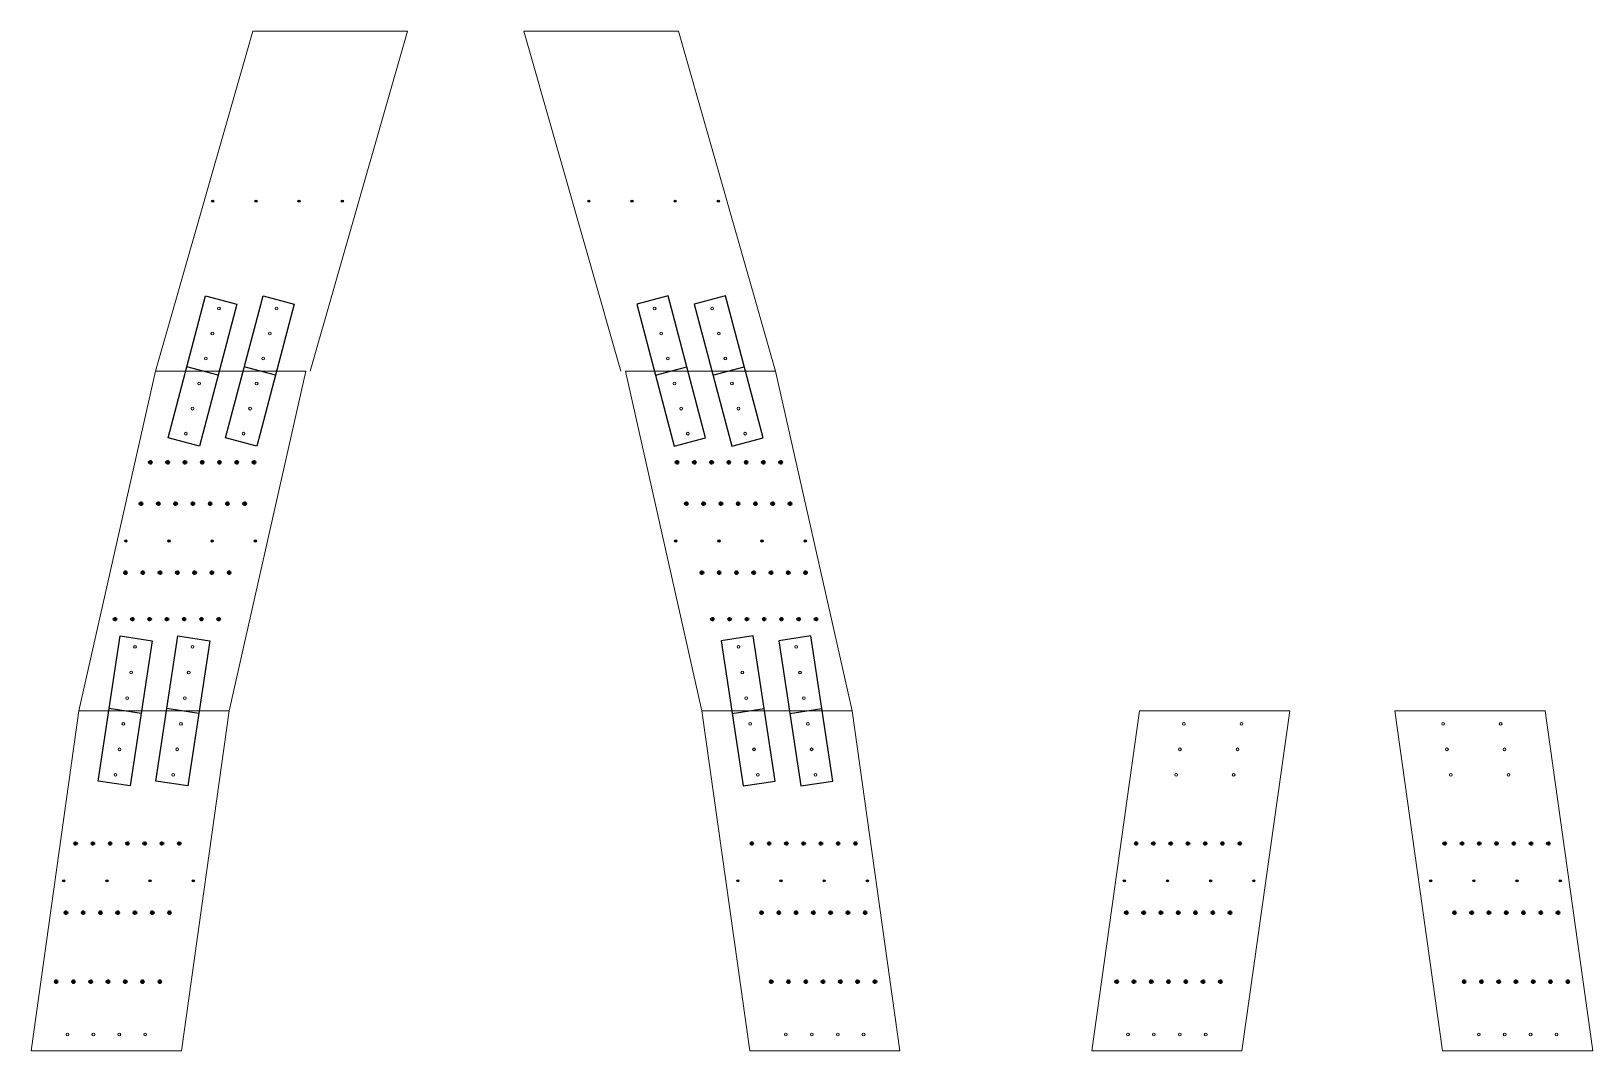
# Model space of a CAD drawing. Header units: inches. Extents: x 12 to 373, y 5 to 241.
import ezdxf

# ---------------------------------------------------------------- set-up
doc = ezdxf.new("R2010")
doc.units = ezdxf.units.IN
doc.header["$MEASUREMENT"] = 0
doc.header["$PDMODE"] = 32
doc.header["$PDSIZE"] = 0.51
doc.layers.add('.Joint Indication', color=4, linetype='Continuous')
doc.layers.add('half drill', color=200, linetype='Continuous')
doc.layers.add('Drilling', color=3, linetype='Continuous', lineweight=13)
doc.layers.add('Engrave', color=4, linetype='Continuous', lineweight=50)

# ---------------------------------------------------------------- blocks, each defined once
blk = doc.blocks.new('SW_CENTERMARKSYMBOL_1')
at = {"color": 0, "linetype": 'Continuous', "lineweight": 0}
for p, q in [((-0.1, 0), (-0.19, 0)), ((0, 0), (-0.1, 0)), ((0, 0.1), (0, 0.19)), ((0, 0), (0, 0.1)), ((0, 0), (0, -0.1)), ((0, 0), (0.1, 0)), ((0.1, 0), (0.19, 0)), ((0, -0.1), (0, -0.19))]:
    blk.add_line(p, q, dxfattribs=at)
blk = doc.blocks.new('SW_CENTERMARKSYMBOL_2')
at = {"color": 0, "linetype": 'Continuous', "lineweight": 0}
for p, q in [((-0.1, 0), (-0.19, 0)), ((0, 0), (-0.1, 0)), ((0, 0.1), (0, 0.19)), ((0, 0), (0, 0.1)), ((0, 0), (0, -0.1)), ((0, 0), (0.1, 0)), ((0.1, 0), (0.19, 0)), ((0, -0.1), (0, -0.19))]:
    blk.add_line(p, q, dxfattribs=at)
blk = doc.blocks.new('SW_CENTERMARKSYMBOL_3')
at = {"color": 0, "linetype": 'Continuous', "lineweight": 0}
for p, q in [((-0.1, 0), (-0.19, 0)), ((0, 0), (-0.1, 0)), ((0, 0.1), (0, 0.19)), ((0, 0), (0, 0.1)), ((0, 0), (0, -0.1)), ((0, 0), (0.1, 0)), ((0.1, 0), (0.19, 0)), ((0, -0.1), (0, -0.19))]:
    blk.add_line(p, q, dxfattribs=at)
blk = doc.blocks.new('*U44')
at = {"layer": 'Engrave'}
blk.add_point((0, 0), dxfattribs=at)
blk = doc.blocks.new('*U45')
at = {"layer": 'Engrave', "color": 0, "linetype": 'ByBlock', "lineweight": -2, "transparency": 16777216}
for p in [(-24, 0), (-20, 0), (-16, 0), (-12, 0), (-8, 0), (-4, 0), (0, 0)]:
    blk.add_blockref('*U44', p, dxfattribs=at)
blk = doc.blocks.new('*U46')
at = {"layer": 'Engrave'}
blk.add_point((0, 0), dxfattribs=at)
blk = doc.blocks.new('*U47')
at = {"layer": 'Engrave', "color": 0, "linetype": 'ByBlock', "lineweight": -2, "transparency": 16777216}
for p in [(-24, 0), (-20, 0), (-16, 0), (-12, 0), (-8, 0), (-4, 0), (0, 0)]:
    blk.add_blockref('*U46', p, dxfattribs=at)
blk = doc.blocks.new('*U48')
at = {"layer": 'Engrave'}
blk.add_point((0, 0), dxfattribs=at)
blk = doc.blocks.new('*U49')
at = {"layer": 'Engrave', "color": 0, "linetype": 'ByBlock', "lineweight": -2, "transparency": 16777216}
for p in [(-24, 0), (-20, 0), (-16, 0), (-12, 0), (-8, 0), (-4, 0), (0, 0)]:
    blk.add_blockref('*U48', p, dxfattribs=at)
blk = doc.blocks.new('*U50')
at = {"layer": 'Engrave'}
blk.add_point((0, 0), dxfattribs=at)
blk = doc.blocks.new('*U51')
at = {"layer": 'Engrave', "color": 0, "linetype": 'ByBlock', "lineweight": -2, "transparency": 16777216}
for p in [(-24, 0), (-20, 0), (-16, 0), (-12, 0), (-8, 0), (-4, 0), (0, 0)]:
    blk.add_blockref('*U50', p, dxfattribs=at)
blk = doc.blocks.new('*U52')
at = {"layer": 'Engrave'}
blk.add_point((0, 0), dxfattribs=at)
blk = doc.blocks.new('*U53')
at = {"layer": 'Engrave', "color": 0, "linetype": 'ByBlock', "lineweight": -2, "transparency": 16777216}
for p in [(-24, 0), (-20, 0), (-16, 0), (-12, 0), (-8, 0), (-4, 0), (0, 0)]:
    blk.add_blockref('*U52', p, dxfattribs=at)
blk = doc.blocks.new('*U54')
at = {"layer": 'Engrave'}
blk.add_point((0, 0), dxfattribs=at)
blk = doc.blocks.new('*U55')
at = {"layer": 'Engrave', "color": 0, "linetype": 'ByBlock', "lineweight": -2, "transparency": 16777216}
for p in [(-24, 0), (-20, 0), (-16, 0), (-12, 0), (-8, 0), (-4, 0), (0, 0)]:
    blk.add_blockref('*U54', p, dxfattribs=at)
blk = doc.blocks.new('*U56')
at = {"layer": 'Engrave'}
blk.add_point((0, 0), dxfattribs=at)
blk = doc.blocks.new('*U57')
at = {"layer": 'Engrave', "color": 0, "linetype": 'ByBlock', "lineweight": -2, "transparency": 16777216}
for p in [(-24, 0), (-20, 0), (-16, 0), (-12, 0), (-8, 0), (-4, 0), (0, 0)]:
    blk.add_blockref('*U56', p, dxfattribs=at)
blk = doc.blocks.new('*U58')
at = {"layer": 'half drill'}
blk.add_point((0, 0), dxfattribs=at)
blk = doc.blocks.new('*U59')
at = {"layer": 'half drill', "color": 0, "linetype": 'ByBlock', "lineweight": -2, "transparency": 16777216}
for p in [(-30, 0), (-20, 0), (-10, 0), (0, 0)]:
    blk.add_blockref('*U58', p, dxfattribs=at)
blk = doc.blocks.new('*U60')
at = {"layer": 'half drill'}
blk.add_point((0, 0), dxfattribs=at)
blk = doc.blocks.new('*U61')
at = {"layer": 'half drill', "color": 0, "linetype": 'ByBlock', "lineweight": -2, "transparency": 16777216}
for p in [(-30, 0), (-20, 0), (-10, 0), (0, 0)]:
    blk.add_blockref('*U60', p, dxfattribs=at)
blk = doc.blocks.new('*U62')
at = {"layer": 'half drill'}
blk.add_point((0, 0), dxfattribs=at)
blk = doc.blocks.new('*U63')
at = {"layer": 'half drill', "color": 0, "linetype": 'ByBlock', "lineweight": -2, "transparency": 16777216}
for p in [(-30, 0), (-20, 0), (-10, 0), (0, 0)]:
    blk.add_blockref('*U62', p, dxfattribs=at)
blk = doc.blocks.new('*U72')
at = {"layer": 'Engrave'}
blk.add_point((0, 0), dxfattribs=at)
blk = doc.blocks.new('*U73')
at = {"layer": 'Engrave', "color": 0, "linetype": 'ByBlock', "lineweight": -2, "transparency": 16777216}
for p in [(-24, 0), (-20, 0), (-16, 0), (-12, 0), (-8, 0), (-4, 0), (0, 0)]:
    blk.add_blockref('*U72', p, dxfattribs=at)
blk = doc.blocks.new('*U74')
at = {"layer": 'Engrave'}
blk.add_point((0, 0), dxfattribs=at)
blk = doc.blocks.new('*U75')
at = {"layer": 'Engrave', "color": 0, "linetype": 'ByBlock', "lineweight": -2, "transparency": 16777216}
for p in [(-24, 0), (-20, 0), (-16, 0), (-12, 0), (-8, 0), (-4, 0), (0, 0)]:
    blk.add_blockref('*U74', p, dxfattribs=at)
blk = doc.blocks.new('*U76')
at = {"layer": 'Engrave'}
blk.add_point((0, 0), dxfattribs=at)
blk = doc.blocks.new('*U77')
at = {"layer": 'Engrave', "color": 0, "linetype": 'ByBlock', "lineweight": -2, "transparency": 16777216}
for p in [(-24, 0), (-20, 0), (-16, 0), (-12, 0), (-8, 0), (-4, 0), (0, 0)]:
    blk.add_blockref('*U76', p, dxfattribs=at)
blk = doc.blocks.new('*U64')
at = {"layer": 'Engrave'}
blk.add_point((0, 0), dxfattribs=at)
blk = doc.blocks.new('*U65')
at = {"layer": 'Engrave', "color": 0, "linetype": 'ByBlock', "lineweight": -2, "transparency": 16777216}
for p in [(-24, 0), (-20, 0), (-16, 0), (-12, 0), (-8, 0), (-4, 0), (0, 0)]:
    blk.add_blockref('*U64', p, dxfattribs=at)
blk = doc.blocks.new('*U66')
at = {"layer": 'Engrave'}
blk.add_point((0, 0), dxfattribs=at)
blk = doc.blocks.new('*U67')
at = {"layer": 'Engrave', "color": 0, "linetype": 'ByBlock', "lineweight": -2, "transparency": 16777216}
for p in [(-24, 0), (-20, 0), (-16, 0), (-12, 0), (-8, 0), (-4, 0), (0, 0)]:
    blk.add_blockref('*U66', p, dxfattribs=at)
blk = doc.blocks.new('*U68')
at = {"layer": 'Engrave'}
blk.add_point((0, 0), dxfattribs=at)
blk = doc.blocks.new('*U69')
at = {"layer": 'Engrave', "color": 0, "linetype": 'ByBlock', "lineweight": -2, "transparency": 16777216}
for p in [(-24, 0), (-20, 0), (-16, 0), (-12, 0), (-8, 0), (-4, 0), (0, 0)]:
    blk.add_blockref('*U68', p, dxfattribs=at)
blk = doc.blocks.new('*U70')
at = {"layer": 'Engrave'}
blk.add_point((0, 0), dxfattribs=at)
blk = doc.blocks.new('*U71')
at = {"layer": 'Engrave', "color": 0, "linetype": 'ByBlock', "lineweight": -2, "transparency": 16777216}
for p in [(-24, 0), (-20, 0), (-16, 0), (-12, 0), (-8, 0), (-4, 0), (0, 0)]:
    blk.add_blockref('*U70', p, dxfattribs=at)
blk = doc.blocks.new('*U78')
at = {"layer": 'half drill'}
blk.add_point((0, 0), dxfattribs=at)
blk = doc.blocks.new('*U79')
at = {"layer": 'half drill', "color": 0, "linetype": 'ByBlock', "lineweight": -2, "transparency": 16777216}
for p in [(-30, 0), (-20, 0), (-10, 0), (0, 0)]:
    blk.add_blockref('*U78', p, dxfattribs=at)
blk = doc.blocks.new('*U80')
at = {"layer": 'half drill'}
blk.add_point((0, 0), dxfattribs=at)
blk = doc.blocks.new('*U81')
at = {"layer": 'half drill', "color": 0, "linetype": 'ByBlock', "lineweight": -2, "transparency": 16777216}
for p in [(-30, 0), (-20, 0), (-10, 0), (0, 0)]:
    blk.add_blockref('*U80', p, dxfattribs=at)
blk = doc.blocks.new('*U82')
at = {"layer": 'half drill'}
blk.add_point((0, 0), dxfattribs=at)
blk = doc.blocks.new('*U83')
at = {"layer": 'half drill', "color": 0, "linetype": 'ByBlock', "lineweight": -2, "transparency": 16777216}
for p in [(-30, 0), (-20, 0), (-10, 0), (0, 0)]:
    blk.add_blockref('*U82', p, dxfattribs=at)
blk = doc.blocks.new('*U96')
at = {"layer": 'Engrave'}
blk.add_point((0, 0), dxfattribs=at)
blk = doc.blocks.new('*U98')
at = {"layer": 'Engrave', "color": 0, "linetype": 'ByBlock', "lineweight": -2, "transparency": 16777216}
for p in [(-24, 0), (-20, 0), (-16, 0), (-12, 0), (-8, 0), (-4, 0), (0, 0)]:
    blk.add_blockref('*U96', p, dxfattribs=at)
blk = doc.blocks.new('*U99')
at = {"layer": 'Engrave'}
blk.add_point((0, 0), dxfattribs=at)
blk = doc.blocks.new('*U100')
at = {"layer": 'Engrave', "color": 0, "linetype": 'ByBlock', "lineweight": -2, "transparency": 16777216}
for p in [(-24, 0), (-20, 0), (-16, 0), (-12, 0), (-8, 0), (-4, 0), (0, 0)]:
    blk.add_blockref('*U99', p, dxfattribs=at)
blk = doc.blocks.new('*U101')
at = {"layer": 'Engrave'}
blk.add_point((0, 0), dxfattribs=at)
blk = doc.blocks.new('*U102')
at = {"layer": 'Engrave', "color": 0, "linetype": 'ByBlock', "lineweight": -2, "transparency": 16777216}
for p in [(-24, 0), (-20, 0), (-16, 0), (-12, 0), (-8, 0), (-4, 0), (0, 0)]:
    blk.add_blockref('*U101', p, dxfattribs=at)
blk = doc.blocks.new('*U103')
at = {"layer": 'half drill'}
blk.add_point((0, 0), dxfattribs=at)
blk = doc.blocks.new('*U104')
at = {"layer": 'half drill', "color": 0, "linetype": 'ByBlock', "lineweight": -2, "transparency": 16777216}
for p in [(-30, 0), (-20, 0), (-10, 0), (0, 0)]:
    blk.add_blockref('*U103', p, dxfattribs=at)
blk = doc.blocks.new('*U115')
at = {"layer": 'Engrave'}
blk.add_point((0, 0), dxfattribs=at)
blk = doc.blocks.new('*U117')
at = {"layer": 'Engrave', "color": 0, "linetype": 'ByBlock', "lineweight": -2, "transparency": 16777216}
for p in [(-24, 0), (-20, 0), (-16, 0), (-12, 0), (-8, 0), (-4, 0), (0, 0)]:
    blk.add_blockref('*U115', p, dxfattribs=at)
blk = doc.blocks.new('*U118')
at = {"layer": 'Engrave'}
blk.add_point((0, 0), dxfattribs=at)
blk = doc.blocks.new('*U119')
at = {"layer": 'Engrave', "color": 0, "linetype": 'ByBlock', "lineweight": -2, "transparency": 16777216}
for p in [(-24, 0), (-20, 0), (-16, 0), (-12, 0), (-8, 0), (-4, 0), (0, 0)]:
    blk.add_blockref('*U118', p, dxfattribs=at)
blk = doc.blocks.new('*U120')
at = {"layer": 'Engrave'}
blk.add_point((0, 0), dxfattribs=at)
blk = doc.blocks.new('*U121')
at = {"layer": 'Engrave', "color": 0, "linetype": 'ByBlock', "lineweight": -2, "transparency": 16777216}
for p in [(-24, 0), (-20, 0), (-16, 0), (-12, 0), (-8, 0), (-4, 0), (0, 0)]:
    blk.add_blockref('*U120', p, dxfattribs=at)
blk = doc.blocks.new('*U122')
at = {"layer": 'half drill'}
blk.add_point((0, 0), dxfattribs=at)
blk = doc.blocks.new('*U123')
at = {"layer": 'half drill', "color": 0, "linetype": 'ByBlock', "lineweight": -2, "transparency": 16777216}
for p in [(-30, 0), (-20, 0), (-10, 0), (0, 0)]:
    blk.add_blockref('*U122', p, dxfattribs=at)

msp = doc.modelspace()

# ---------------------------------------------------------------- linework, layer by layer
at = {"layer": '.Joint Indication'}
for p, q in [((65.21, 180.08), (65.21, 180.08)), ((159.02, 180.08), (159.02, 180.08)), ((54.81, 161.73), (47.56, 163.65)), ((68.12, 161.73), (60.87, 163.65)), ((156.11, 161.73), (163.36, 163.65)), ((169.42, 161.73), (176.67, 163.65)), ((45.5, 101.34), (45.5, 101.34)), ((178.73, 101.34), (178.73, 101.34)), ((37.02, 83.41), (29.6, 84.53)), ((50.36, 83.41), (42.95, 84.53)), ((173.87, 83.41), (181.28, 84.53)), ((187.21, 83.41), (194.63, 84.53))]:
    msp.add_line(p, q, dxfattribs=at)
for points in [[(50.47, 145.29), (43.22, 147.21), (51.9, 180.08), (59.15, 178.17)], [(63.78, 145.29), (56.53, 147.21), (65.21, 180.08), (72.46, 178.17)], [(160.45, 145.29), (167.7, 147.21), (159.02, 180.08), (151.77, 178.17)], [(173.76, 145.29), (181.01, 147.21), (172.33, 180.08), (165.08, 178.17)], [(34.47, 66.6), (27.05, 67.72), (32.15, 101.34), (39.56, 100.21)], [(47.81, 66.6), (40.4, 67.72), (45.5, 101.34), (52.91, 100.21)], [(176.41, 66.6), (183.83, 67.72), (178.73, 101.34), (171.32, 100.21)], [(189.76, 66.6), (197.18, 67.72), (192.08, 101.34), (184.67, 100.21)]]:
    msp.add_lwpolyline(points, close=True, dxfattribs=at)
at = {"color": 7, "linetype": 'Continuous', "lineweight": 15}
for p, q in [((40.31, 162.69), (62.82, 241.41)), ((62.82, 241.41), (98.64, 241.41)), ((98.64, 241.41), (76.13, 162.69)), ((125.59, 241.41), (148.1, 162.69)), ((161.41, 241.41), (125.59, 241.41)), ((183.92, 162.69), (161.41, 241.41)), ((22.57, 83.97), (40.31, 162.69)), ((40.31, 162.69), (75.11, 162.69)), ((75.11, 162.69), (57.37, 83.97)), ((149.12, 162.69), (166.86, 83.97)), ((183.92, 162.69), (149.12, 162.69)), ((201.66, 83.97), (183.92, 162.69)), ((11.53, 5.25), (22.59, 83.97)), ((57.37, 83.97), (22.57, 83.97)), ((57.37, 83.97), (46.31, 5.25)), ((166.86, 83.97), (177.92, 5.25)), ((166.86, 83.97), (201.66, 83.97)), ((212.7, 5.25), (201.64, 83.97)), ((257.14, 5.25), (268.2, 83.97)), ((302.98, 83.97), (268.17, 83.97)), ((302.98, 83.97), (291.91, 5.25)), ((327.33, 83.97), (338.39, 5.25)), ((327.33, 83.97), (362.13, 83.97)), ((373.17, 5.25), (362.11, 83.97)), ((46.31, 5.25), (11.53, 5.25)), ((177.92, 5.25), (212.7, 5.25)), ((291.91, 5.25), (257.14, 5.25)), ((338.39, 5.25), (373.17, 5.25))]:
    msp.add_line(p, q, dxfattribs=at)
for centre in [(63.56, 202.05), (73.56, 202.05), (83.56, 202.05), (140.67, 202.05), (150.67, 202.05), (160.67, 202.05)]:
    msp.add_circle(centre, 0.094, dxfattribs=at)
at = {"layer": 'Drilling'}
for centre in [(55.01, 177.19), (68.33, 177.19), (155.9, 177.19), (169.22, 177.19), (53.48, 171.39), (66.79, 171.39), (157.43, 171.39), (170.75, 171.39), (51.95, 165.59), (65.26, 165.59), (158.97, 165.59), (172.28, 165.59), (50.42, 159.79), (63.73, 159.79), (160.5, 159.79), (173.81, 159.79), (48.88, 153.99), (62.2, 153.99), (162.03, 153.99), (175.34, 153.99), (47.35, 148.19), (60.67, 148.19), (163.56, 148.19), (176.88, 148.19), (35.56, 98.8), (48.9, 98.8), (175.33, 98.8), (188.67, 98.8), (34.66, 92.87), (48, 92.87), (176.22, 92.87), (189.57, 92.87), (33.76, 86.93), (47.1, 86.93), (177.12, 86.93), (190.47, 86.93), (32.86, 81), (46.21, 81), (178.02, 81), (191.37, 81), (278.47, 81), (291.81, 81), (338.5, 81), (351.84, 81), (31.96, 75.07), (45.31, 75.07), (178.92, 75.07), (192.27, 75.07), (277.57, 75.07), (290.91, 75.07), (339.4, 75.07), (352.74, 75.07), (31.06, 69.14), (44.41, 69.14), (179.82, 69.14), (193.17, 69.14), (276.67, 69.14), (290.01, 69.14), (340.29, 69.14), (353.64, 69.14), (19.92, 9), (25.92, 9), (31.92, 9), (37.92, 9), (186.31, 9), (192.31, 9), (198.31, 9), (204.31, 9), (265.53, 9), (271.53, 9), (277.53, 9), (283.53, 9), (346.78, 9), (352.78, 9), (358.78, 9), (364.78, 9)]:
    msp.add_circle(centre, 0.322, dxfattribs=at)

# ---------------------------------------------------------------- block references
at = {"color": 7, "linetype": 'Continuous', "lineweight": 0, "xscale": -1}
for name, p in [('SW_CENTERMARKSYMBOL_1', (63.56, 202.05)), ('SW_CENTERMARKSYMBOL_2', (73.56, 202.05)), ('SW_CENTERMARKSYMBOL_3', (83.56, 202.05))]:
    msp.add_blockref(name, p, dxfattribs=at)
at = {"color": 7, "linetype": 'Continuous', "lineweight": 0}
for name, p in [('SW_CENTERMARKSYMBOL_3', (140.67, 202.05)), ('SW_CENTERMARKSYMBOL_2', (150.67, 202.05)), ('SW_CENTERMARKSYMBOL_1', (160.67, 202.05))]:
    msp.add_blockref(name, p, dxfattribs=at)
at = {"layer": 'Engrave', "xscale": -1}
for name, p in [('*U71', (39.13, 141.54)), ('*U69', (36.97, 131.97)), ('*U67', (33.37, 115.97)), ('*U65', (30.95, 105.23)), ('*U77', (21.81, 53.25)), ('*U102', (267.42, 53.25)), ('*U75', (19.56, 37.25)), ('*U100', (265.17, 37.25)), ('*U73', (17.31, 21.25)), ('*U98', (262.92, 21.25))]:
    msp.add_blockref(name, p, dxfattribs=at)
at = {"layer": 'Engrave'}
for name, p in [('*U57', (185.1, 141.54)), ('*U55', (187.26, 131.97)), ('*U53', (190.86, 115.97)), ('*U51', (193.28, 105.23)), ('*U49', (202.42, 53.25)), ('*U121', (362.89, 53.25)), ('*U47', (204.67, 37.25)), ('*U119', (365.14, 37.25)), ('*U45', (206.92, 21.25)), ('*U117', (367.39, 21.25))]:
    msp.add_blockref(name, p, dxfattribs=at)
at = {"layer": 'half drill', "xscale": -1}
for name, p in [('*U81', (53.56, 202.05)), ('*U83', (33.44, 123.33)), ('*U79', (19.06, 44.61)), ('*U104', (264.67, 44.61))]:
    msp.add_blockref(name, p, dxfattribs=at)
at = {"layer": 'half drill'}
for name, p in [('*U61', (170.67, 202.05)), ('*U63', (190.79, 123.33)), ('*U59', (205.17, 44.61)), ('*U123', (365.64, 44.61))]:
    msp.add_blockref(name, p, dxfattribs=at)

doc.saveas('drawing.dxf')
